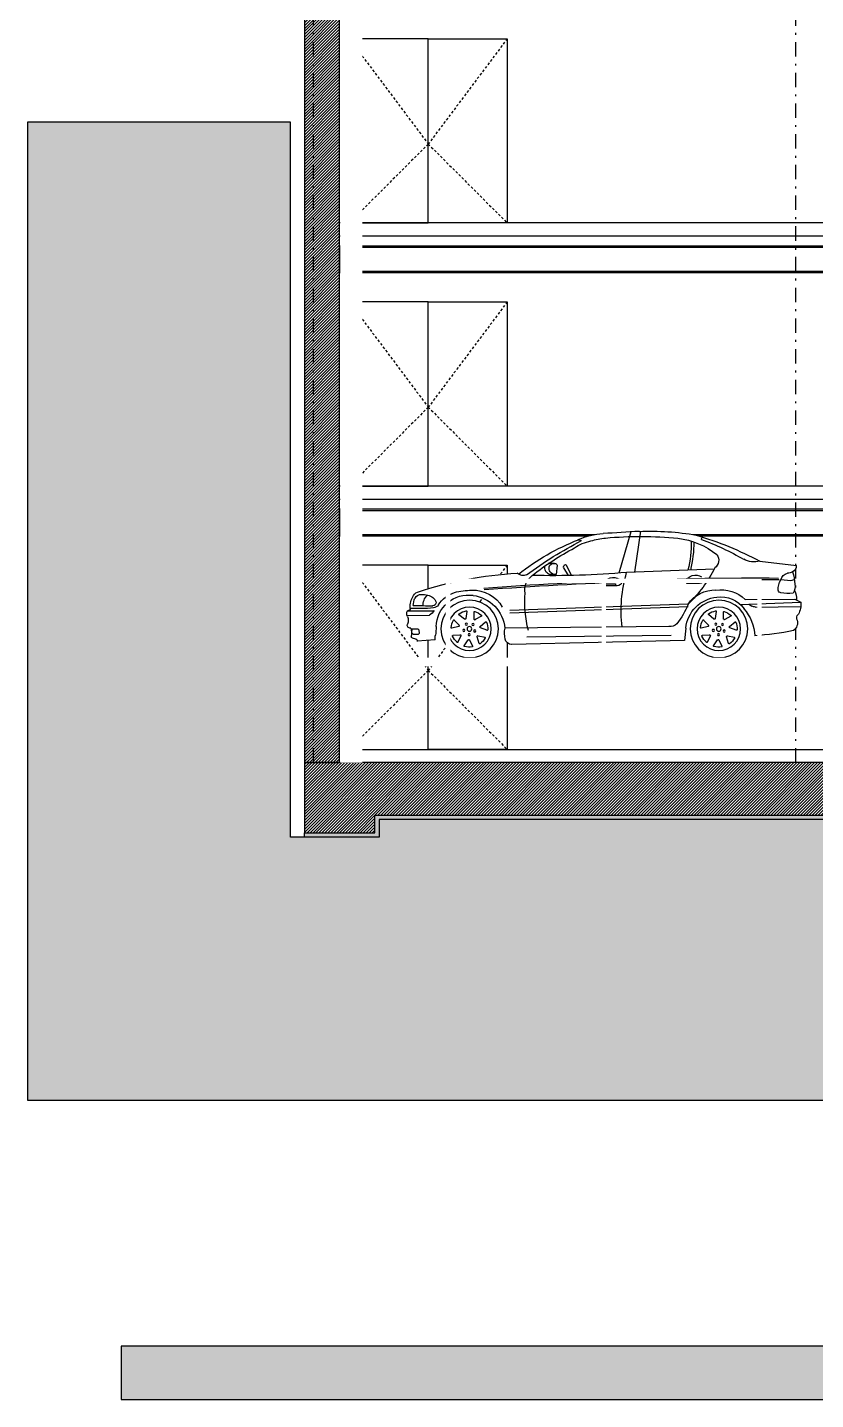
# Model space of a CAD drawing. Header units: millimetres. Extents: x -101 to 3415, y -52 to 1366.
# Drawn here: x 188.3 to 229.3, y 5.5 to 77 of the extents above; entities that cross this region are included whole.
import ezdxf

# ---------------------------------------------------------------- set-up
doc = ezdxf.new("R2010")
doc.units = ezdxf.units.MM
doc.set_wipeout_variables(frame=1)
doc.linetypes.add('DASHDOT2', pattern=[0.5, 0.25, -0.125, 0, -0.125])
doc.linetypes.add('HIDDEN', pattern=[0.375, 0.25, -0.125])
doc.layers.add('00_ARQ', color=8, linetype='Continuous')
pattern_1 = [(45, (-3488.39546, -6.62335), (-0.07699871, 0.07699871), [])]

# ---------------------------------------------------------------- blocks, each defined once
blk = doc.blocks.new('wwwwww3e')
at = {"ltscale": 2}
for points in [[(736.48, 139.393), (736.505, 139.394), (736.528, 139.397), (736.551, 139.402), (736.574, 139.408), (736.596, 139.416), (736.618, 139.426), (736.639, 139.438), (736.658, 139.451), (736.676, 139.466), (736.693, 139.48), (736.71, 139.499), (736.724, 139.518), (736.737, 139.537), (736.749, 139.558), (736.759, 139.579), (736.767, 139.602), (736.774, 139.625), (736.778, 139.648), (736.781, 139.671), (736.782, 139.694), (736.781, 139.717), (736.779, 139.741), (736.774, 139.765), (736.767, 139.788), (736.759, 139.809), (736.749, 139.832), (736.738, 139.851), (736.725, 139.871), (736.71, 139.891), (736.693, 139.909), (736.677, 139.924), (736.659, 139.938), (736.638, 139.952), (736.618, 139.963), (736.598, 139.973), (736.574, 139.981), (736.551, 139.988), (736.528, 139.992), (736.504, 139.995), (736.48, 139.996), (736.457, 139.995), (736.434, 139.993), (736.411, 139.988), (736.388, 139.981), (736.365, 139.973), (736.344, 139.963), (736.324, 139.952), (736.303, 139.938), (736.285, 139.924), (736.268, 139.908), (736.252, 139.891), (736.237, 139.872), (736.224, 139.853), (736.214, 139.835), (736.203, 139.811), (736.194, 139.789), (736.188, 139.767), (736.183, 139.742), (736.181, 139.72), (736.179, 139.696), (736.18, 139.675), (736.183, 139.65), (736.187, 139.627), (736.194, 139.602), (736.203, 139.577), (736.212, 139.558), (736.224, 139.536), (736.235, 139.52), (736.25, 139.501), (736.267, 139.482), (736.285, 139.466), (736.304, 139.451), (736.324, 139.438), (736.343, 139.427), (736.364, 139.417), (736.388, 139.408), (736.411, 139.402), (736.434, 139.397), (736.457, 139.394)], [(739.089, 139.385), (739.113, 139.386), (739.136, 139.389), (739.16, 139.394), (739.183, 139.4), (739.205, 139.408), (739.226, 139.418), (739.248, 139.43), (739.267, 139.443), (739.285, 139.458), (739.301, 139.472), (739.319, 139.491), (739.333, 139.509), (739.346, 139.529), (739.358, 139.55), (739.368, 139.571), (739.376, 139.594), (739.383, 139.617), (739.387, 139.64), (739.39, 139.662), (739.391, 139.686), (739.39, 139.709), (739.387, 139.733), (739.382, 139.757), (739.376, 139.78), (739.368, 139.801), (739.358, 139.824), (739.347, 139.843), (739.334, 139.863), (739.318, 139.883), (739.301, 139.901), (739.285, 139.916), (739.267, 139.93), (739.247, 139.944), (739.227, 139.955), (739.206, 139.964), (739.183, 139.973), (739.16, 139.98), (739.137, 139.984), (739.113, 139.987), (739.089, 139.988), (739.065, 139.987), (739.043, 139.984), (739.02, 139.98), (738.996, 139.973), (738.974, 139.965), (738.953, 139.955), (738.932, 139.944), (738.912, 139.93), (738.894, 139.916), (738.876, 139.9), (738.861, 139.883), (738.846, 139.864), (738.833, 139.845), (738.823, 139.827), (738.811, 139.802), (738.803, 139.78), (738.797, 139.759), (738.792, 139.734), (738.789, 139.712), (738.788, 139.688), (738.789, 139.667), (738.791, 139.642), (738.796, 139.618), (738.803, 139.594), (738.812, 139.569), (738.821, 139.55), (738.833, 139.528), (738.844, 139.512), (738.858, 139.493), (738.876, 139.474), (738.893, 139.458), (738.913, 139.443), (738.932, 139.429), (738.952, 139.419), (738.973, 139.409), (738.997, 139.4), (739.019, 139.394), (739.042, 139.389), (739.066, 139.386)]]:
    blk.add_wipeout(points, dxfattribs=at)
blk.add_wipeout([(735.626, 139.977), (735.672, 139.999), (735.671, 140.017), (735.672, 140.034), (735.674, 140.051), (735.679, 140.068), (735.685, 140.085), (735.692, 140.1), (735.692, 140.1), (735.693, 140.101), (735.692, 140.103), (735.69, 140.109), (735.687, 140.123), (735.686, 140.137), (735.687, 140.152), (735.69, 140.166), (735.691, 140.192), (735.694, 140.214), (735.699, 140.245), (735.706, 140.27), (735.714, 140.294), (735.704, 140.3), (735.695, 140.308), (735.688, 140.317), (735.682, 140.327), (735.677, 140.338), (735.675, 140.349), (735.674, 140.361), (735.865, 140.383), (736.055, 140.404), (736.123, 140.439), (736.172, 140.463), (736.199, 140.476), (736.249, 140.5), (736.296, 140.521), (736.366, 140.551), (736.418, 140.571), (736.482, 140.596), (736.548, 140.62), (736.565, 140.626), (736.631, 140.648), (736.654, 140.655), (736.721, 140.676), (736.792, 140.687), (736.863, 140.696), (736.975, 140.707), (737.035, 140.711), (737.139, 140.715), (737.182, 140.715), (737.232, 140.715), (737.273, 140.714), (737.305, 140.713), (737.319, 140.712), (737.337, 140.711), (737.342, 140.71), (737.352, 140.71), (737.364, 140.709), (737.406, 140.706), (737.667, 140.689), (737.732, 140.685), (737.772, 140.679), (737.809, 140.672), (737.849, 140.662), (737.885, 140.652), (737.918, 140.639), (737.955, 140.624), (738.011, 140.601), (738.057, 140.58), (738.109, 140.555), (738.169, 140.526), (738.218, 140.5), (738.278, 140.466), (738.342, 140.428), (738.389, 140.398), (738.438, 140.366), (738.478, 140.338), (738.53, 140.301), (738.581, 140.262), (738.587, 140.267), (738.593, 140.272), (738.682, 140.266), (738.756, 140.259), (738.832, 140.251), (738.886, 140.244), (738.934, 140.237), (739.026, 140.223), (739.108, 140.208), (739.182, 140.194), (739.269, 140.174), (739.341, 140.157), (739.428, 140.134), (739.498, 140.114), (739.589, 140.086), (739.615, 140.077), (739.64, 140.069), (739.647, 140.066), (739.658, 140.059), (739.668, 140.05), (739.676, 140.039), (739.682, 140.029), (739.687, 140.015), (739.692, 140.005), (739.697, 139.995), (739.701, 139.985), (739.708, 139.964), (739.71, 139.953), (739.712, 139.939), (739.713, 139.924), (739.712, 139.906), (739.711, 139.899), (739.709, 139.886), (739.718, 139.885), (739.726, 139.882), (739.734, 139.878), (739.741, 139.872), (739.745, 139.862), (739.747, 139.849), (739.747, 139.837), (739.744, 139.825), (739.735, 139.803), (739.732, 139.788), (739.731, 139.775), (739.732, 139.761), (739.735, 139.748), (739.74, 139.735), (739.742, 139.728), (739.742, 139.721), (739.74, 139.713), (739.737, 139.707), (739.732, 139.702), (739.726, 139.698), (739.72, 139.695), (739.713, 139.694), (739.705, 139.694), (739.701, 139.677), (739.699, 139.66), (739.698, 139.642), (739.699, 139.624), (739.702, 139.606), (739.698, 139.6), (739.692, 139.593), (739.686, 139.589), (739.679, 139.585), (739.671, 139.583), (739.662, 139.582), (739.656, 139.581), (739.649, 139.578), (739.643, 139.574), (739.639, 139.57), (739.636, 139.565), (739.635, 139.56), (739.636, 139.555), (739.449, 139.573), (739.449, 139.597), (739.442, 139.665), (739.438, 139.734), (739.435, 139.761), (739.429, 139.786), (739.416, 139.827), (739.403, 139.855), (739.387, 139.883), (739.372, 139.905), (739.356, 139.924), (739.339, 139.943), (739.321, 139.959), (739.301, 139.975), (739.281, 139.989), (739.254, 140.004), (739.23, 140.015), (739.207, 140.023), (739.184, 140.03), (739.158, 140.036), (739.132, 140.039), (739.107, 140.041), (739.081, 140.04), (739.055, 140.038), (739.028, 140.033), (739.001, 140.027), (738.976, 140.019), (738.951, 140.009), (738.925, 139.997), (738.905, 139.986), (738.882, 139.971), (738.858, 139.953), (738.838, 139.935), (738.811, 139.907), (738.801, 139.895), (738.785, 139.873), (738.769, 139.848), (738.756, 139.824), (738.746, 139.802), (738.737, 139.777), (738.73, 139.751), (738.724, 139.723), (738.72, 139.695), (738.723, 139.673), (738.724, 139.649), (738.724, 139.626), (738.722, 139.604), (738.719, 139.581), (738.715, 139.57), (738.711, 139.561), (738.706, 139.553), (738.698, 139.544), (738.69, 139.538), (738.681, 139.533), (738.671, 139.528), (738.66, 139.526), (738.649, 139.526), (736.843, 139.572), (736.828, 139.7), (736.825, 139.727), (736.819, 139.753), (736.812, 139.778), (736.804, 139.802), (736.793, 139.826), (736.781, 139.849), (736.766, 139.872), (736.751, 139.893), (736.734, 139.913), (736.717, 139.93), (736.705, 139.941), (736.681, 139.96), (736.657, 139.976), (736.645, 139.983), (736.63, 139.991), (736.605, 140.002), (736.581, 140.011), (736.555, 140.018), (736.529, 140.024), (736.481, 140.029), (736.457, 140.03), (736.434, 140.029), (736.411, 140.026), (736.389, 140.022), (736.367, 140.015), (736.345, 140.007), (736.326, 139.998), (736.304, 139.986), (736.285, 139.973), (736.267, 139.959), (736.259, 139.952), (736.237, 139.928), (736.218, 139.905), (736.2, 139.883), (736.186, 139.863), (736.171, 139.84), (736.158, 139.817), (736.145, 139.789), (736.134, 139.763), (736.125, 139.737), (736.117, 139.708), (736.111, 139.681), (736.107, 139.652), (736.105, 139.624), (736, 139.634), (735.882, 139.649), (735.809, 139.66), (735.702, 139.679), (735.69, 139.689), (735.682, 139.698), (735.675, 139.71), (735.668, 139.722), (735.664, 139.735), (735.661, 139.748), (735.66, 139.762), (735.66, 139.776), (735.663, 139.79), (735.667, 139.799), (735.669, 139.808), (735.669, 139.818), (735.667, 139.827), (735.664, 139.836), (735.658, 139.844), (735.652, 139.851), (735.643, 139.87), (735.635, 139.891), (735.63, 139.912), (735.627, 139.931), (735.626, 139.955)], dxfattribs=at)
for p, q in [((737.305, 140.713), (737.366, 140.286)), ((737.406, 140.706), (737.529, 140.276)), ((736.055, 140.404), (735.674, 140.361)), ((738.203, 140.375), (738.27, 140.372)), ((736.534, 140.32), (737.448, 140.283)), ((738.08, 140.356), (738.024, 140.249)), ((738.108, 140.33), (738.062, 140.248)), ((738.101, 140.356), (738.108, 140.341)), ((738.177, 140.355), (738.185, 140.257)), ((738.185, 140.257), (738.258, 140.259)), ((735.732, 140.205), (735.694, 140.214)), ((735.835, 140.212), (735.732, 140.205)), ((735.689, 140.007), (735.626, 139.977)), ((736.259, 139.952), (735.626, 139.977)), ((736.207, 140.003), (735.689, 140.007)), ((736.17, 139.955), (736.137, 139.935)), ((736.804, 139.953), (738.671, 139.881)), ((736.1, 139.925), (735.627, 139.931)), ((736.804, 139.925), (738.671, 139.853)), ((739.741, 139.872), (739.46, 139.876)), ((739.744, 139.825), (739.509, 139.829)), ((736.828, 139.7), (736.843, 139.572)), ((737.005, 139.717), (738.72, 139.695)), ((736.843, 139.572), (738.649, 139.526)), ((736.982, 139.626), (738.491, 139.603)), ((739.449, 139.573), (739.636, 139.555))]:
    blk.add_line(p, q)
for points in [[(736.82, 140.19), (736.704, 140.19), (736.704, 140.168), (736.82, 140.168)], [(737.681, 140.163), (737.565, 140.163), (737.565, 140.141), (737.681, 140.141)], [(736.434, 139.784), (736.434, 139.784)], [(739.043, 139.776), (739.043, 139.776)]]:
    blk.add_lwpolyline(points, close=True)
for points in [[(736.358, 139.829), (736.421, 139.792)], [(736.434, 139.798), (736.435, 139.873)], [(736.51, 139.876), (736.52, 139.804)], [(736.534, 139.797), (736.592, 139.844)], [(738.967, 139.821), (739.03, 139.784)], [(739.043, 139.79), (739.043, 139.865)], [(739.119, 139.868), (739.129, 139.795)], [(739.142, 139.789), (739.201, 139.835)], [(736.3, 139.681), (736.368, 139.707)], [(736.372, 139.721), (736.313, 139.768)], [(736.642, 139.787), (736.591, 139.733)], [(736.595, 139.719), (736.667, 139.702)], [(738.908, 139.673), (738.977, 139.699)], [(738.98, 139.713), (738.922, 139.76)], [(739.25, 139.778), (739.2, 139.725)], [(739.203, 139.711), (739.276, 139.694)], [(739.689, 139.686), (739.631, 139.687), (739.622, 139.676), (739.616, 139.638), (739.626, 139.628), (739.677, 139.628), (739.692, 139.645), (739.689, 139.686)], [(736.393, 139.624), (736.32, 139.608)], [(736.38, 139.543), (736.402, 139.613)], [(736.482, 139.58), (736.449, 139.513)], [(736.537, 139.519), (736.496, 139.58)], [(736.571, 139.622), (736.604, 139.555)], [(736.654, 139.628), (736.581, 139.634)], [(739.001, 139.616), (738.928, 139.6)], [(738.988, 139.535), (739.01, 139.605)], [(739.09, 139.572), (739.058, 139.505)], [(739.146, 139.511), (739.105, 139.572)], [(739.18, 139.614), (739.212, 139.547)], [(739.262, 139.62), (739.189, 139.626)]]:
    blk.add_lwpolyline(points)
for centre, radius in [((736.481, 139.695), 0.301), ((739.089, 139.687), 0.301), ((736.483, 139.695), 0.227), ((739.091, 139.687), 0.227), ((736.427, 139.673), 0.0109), ((736.445, 139.741), 0.0109), ((736.483, 139.695), 0.0249), ((736.515, 139.745), 0.0109), ((736.54, 139.679), 0.0109), ((739.036, 139.665), 0.0109), ((739.054, 139.733), 0.0109), ((739.091, 139.687), 0.0249), ((739.124, 139.737), 0.0109), ((739.149, 139.671), 0.0109), ((736.486, 139.635), 0.0109), ((739.094, 139.627), 0.0109)]:
    blk.add_circle(centre, radius)
for centre, radius, start, end in [((737.705, 137.311), 3.505, 106.3023, 118.0811), ((736.641, 140.633), 0.0263, 351.958, 58.0862), ((737.186, 137.986), 2.729, 87.2412, 99.796), ((737.292, 136.733), 3.927, 84.4641, 95.5359), ((739.021, 164.195), 23.544, 265.8497, 266.7735), ((737.655, 139.965), 0.724, 65.4932, 86.7735), ((737.599, 138.044), 2.748, 109.8261, 119.995), ((737.01, 139.837), 0.811, 96.8052, 128.5274), ((737.857, 140.584), 1.109, 178.937, 194.3087), ((737.883, 140.584), 1.109, 178.501, 194.365), ((737.596, 139.87), 0.775, 72.9341, 84.4641), ((737.733, 140.162), 0.458, 55.1059, 78.5308), ((737.995, 140.428), 0.199, 101.3544, 111.1403), ((736.001, 136.922), 4.162, 53.19, 62.4949), ((736.978, 138.212), 2.602, 51.9883, 67.9452), ((736.693, 138.078), 2.783, 51.2256, 62.1036), ((736.113, 140.642), 0.245, 256.3829, 297.2405), ((736.585, 140.413), 0.0989, 143.9855, 234.3218), ((738.199, 140.353), 0.022, 80.2881, 175.2544), ((738.212, 140.327), 0.0481, 12.9075, 100.2559), ((735.747, 140.359), 0.0727, 177.9426, 243.0274), ((736.082, 140.157), 0.393, 159.6553, 178.7589), ((735.77, 140.404), 0.124, 243.0274, 268.2965), ((735.742, 140.187), 0.0963, 14.9019, 75.145), ((735.992, 102.411), 37.818, 85.5236, 90.1989), ((737.827, 140.99), 1.457, 206.8054, 225.3735), ((736.727, 140.129), 0.127, 28.5781, 119.7151), ((736.02, 139.88), 1.485, 353.4466, 15.7497), ((738.239, 148.704), 8.458, 264.6382, 271.3362), ((737.588, 140.102), 0.127, 28.5781, 119.7151), ((738.09, 140.351), 0.0115, 25.6593, 152.6032), ((738.098, 140.336), 0.0115, 330.9255, 25.6593), ((738.19, 140.33), 0.073, 266.377, 322.8346), ((738.195, 140.324), 0.065, 324.4547, 12.9075), ((738.231, 140.328), 0.0739, 291.5228, 17.0752), ((738.3, 140.079), 0.217, 30.0233, 51.2256), ((738.531, 140.337), 0.0902, 246.1923, 313.5235), ((738.36, 136.257), 4.021, 71.5094, 86.6731), ((735.839, 140.018), 0.168, 150.8637, 186.4967), ((735.8, 140.138), 0.114, 165.7614, 216.0271), ((735.685, 140.115), 0.178, 355.7991, 32.8942), ((735.827, 140.116), 0.0429, 280.683, 305.6803), ((735.834, 140.104), 0.0292, 308.3676, 355.7991), ((735.986, 102.395), 37.818, 85.5236, 90.1989), ((736.46, 139.739), 0.366, 81.5429, 133.8308), ((736.527, 139.768), 0.334, 33.7618, 92.1168), ((736.698, 140.238), 0.0706, 215.345, 275.5561), ((737.558, 140.211), 0.0706, 215.345, 275.5561), ((738.341, 140.099), 0.172, 349.1502, 31.1154), ((739.055, 139.739), 0.354, 87.8578, 150.0801), ((739.035, 139.187), 0.906, 76.3516, 87.8578), ((735.861, 139.958), 0.236, 175.4475, 207.1767), ((735.761, 140.426), 0.359, 261.4677, 281.8342), ((736.101, 139.994), 0.069, 269.2903, 301.8064), ((736.459, 139.736), 0.294, 81.4118, 144.4188), ((736.47, 139.669), 0.359, 5.0006, 84.6631), ((737.625, 140.285), 0.886, 202.0308, 217.4127), ((737.278, 139.977), 1.235, 345.7743, 4.1694), ((739.103, 139.655), 0.385, 97.1848, 174.1178), ((739.1, 139.701), 0.34, 1.4351, 97.6392), ((739.055, 140.038), 8.167688747562354e-17, 277.125, 83.4222), ((739.144, 139.76), 0.325, 32.8699, 71.2688), ((739.475, 139.974), 0.069, 212.8699, 264.7149), ((739.547, 139.926), 0.114, 99.7264, 159.8386), ((739.478, 139.965), 0.0388, 179.645, 268.1203), ((739.619, 139.502), 0.545, 92.4947, 99.7264), ((739.43, 139.931), 0.148, 356.9643, 46.6965), ((739.599, 139.976), 0.0695, 25.9289, 92.8108), ((739.61, 139.996), 0.0785, 13.5818, 71.8837), ((739.509, 139.932), 0.17, 358.7688, 25.9289), ((739.531, 139.921), 0.182, 348.9997, 31.0805), ((735.62, 139.814), 0.0485, 330.4398, 49.8258), ((736.572, 139.599), 0.467, 138.7275, 176.879), ((736.36, 139.834), 0.00539, 118.5949, 247.8872), ((736.482, 139.696), 0.189, 106.554, 131.104), ((736.425, 139.801), 0.0095, 233.9826, 345.6552), ((736.429, 139.872), 0.00539, 353.3738, 122.6661), ((736.515, 139.878), 0.00539, 67.1663, 196.4587), ((736.483, 139.697), 0.189, 55.1254, 79.6754), ((736.53, 139.806), 0.0095, 182.5541, 294.2266), ((736.588, 139.847), 0.00539, 301.9452, 71.2376), ((738.969, 139.826), 0.00539, 118.5949, 247.8872), ((739.09, 139.688), 0.189, 106.554, 131.104), ((739.038, 139.864), 0.00539, 353.3738, 122.6661), ((739.123, 139.87), 0.00505, 57.3247, 206.3003), ((739.092, 139.689), 0.189, 55.1254, 79.6754), ((739.138, 139.798), 0.0095, 182.5541, 294.2266), ((739.197, 139.839), 0.00539, 301.9452, 71.2376), ((739.598, 139.97), 0.167, 213.955, 237.5521), ((739.636, 141.715), 1.818, 264.7149, 272.38), ((739.629, 135.517), 4.412, 89.3504, 92.0126), ((739.704, 139.832), 0.0544, 47.8208, 84.7445), ((739.83, 139.775), 0.0985, 156.3322, 203.6678), ((739.681, 139.845), 0.0665, 332.5732, 24.6485), ((735.768, 139.765), 0.109, 166.6982, 232.2113), ((736.377, 143.162), 3.548, 259.025, 265.5953), ((736.481, 139.695), 0.189, 157.9826, 182.5326), ((736.297, 139.686), 0.00539, 170.0235, 299.3158), ((736.31, 139.764), 0.00539, 44.8024, 174.0947), ((736.364, 139.716), 0.0095, 285.4112, 37.0837), ((736.599, 139.727), 0.0095, 131.1255, 242.798), ((736.646, 139.783), 0.00539, 15.7378, 145.0301), ((736.485, 139.695), 0.189, 3.6969, 28.2469), ((736.668, 139.707), 0.00539, 250.5167, 19.809), ((736.993, 139.815), 0.0986, 223.2332, 276.8921), ((736.921, 139.747), 3.267075499024942e-16, 254.8255, 0), ((738.412, 139.641), 0.312, 348.9762, 9.9392), ((739.089, 139.687), 0.189, 157.9826, 182.5326), ((738.906, 139.677), 0.00539, 170.0235, 299.3158), ((738.919, 139.755), 0.00539, 44.8024, 174.0947), ((738.973, 139.707), 0.0095, 285.4112, 37.0837), ((739.034, 139.792), 0.0095, 233.9826, 345.6552), ((739.208, 139.719), 0.0095, 131.1255, 242.798), ((739.255, 139.775), 0.00539, 15.7378, 145.0301), ((739.093, 139.687), 0.189, 3.6969, 28.2469), ((739.277, 139.699), 0.00539, 250.5167, 19.809), ((740.271, 139.73), 0.832, 181.4351, 187.6002), ((739.875, 139.643), 0.177, 163.3679, 191.9852), ((739.71, 139.728), 0.0342, 261.9466, 322.3533), ((739.712, 139.723), 0.0298, 326.7972, 23.6678), ((736.322, 139.603), 0.00539, 96.2309, 225.5233), ((736.481, 139.693), 0.189, 209.4111, 233.9611), ((736.374, 139.544), 0.00539, 221.452, 350.7444), ((736.392, 139.615), 0.0095, 336.8398, 88.5123), ((736.454, 139.511), 0.00539, 147.6595, 276.9518), ((736.483, 139.693), 0.189, 260.8397, 285.3897), ((736.489, 139.574), 0.0095, 28.2684, 139.9409), ((736.533, 139.516), 0.00539, 272.8806, 42.1729), ((736.581, 139.624), 0.0095, 79.6969, 191.3695), ((736.608, 139.558), 0.00539, 199.0881, 328.3804), ((736.485, 139.694), 0.189, 312.2683, 336.8183), ((736.654, 139.622), 0.00539, 324.3092, 93.6015), ((738.651, 139.595), 0.069, 268.5243, 348.9762), ((738.93, 139.595), 0.00539, 96.2309, 225.5233), ((739.09, 139.685), 0.189, 209.4111, 233.9611), ((738.983, 139.536), 0.00539, 221.452, 350.7444), ((739.001, 139.607), 0.0095, 336.8398, 88.5123), ((739.063, 139.503), 0.00539, 147.6595, 276.9518), ((739.097, 139.566), 0.0095, 28.2684, 139.9409), ((739.142, 139.508), 0.00539, 272.8806, 42.1729), ((739.189, 139.616), 0.0095, 79.6969, 191.3695), ((739.217, 139.55), 0.00539, 199.0881, 328.3804), ((739.093, 139.686), 0.189, 312.2683, 336.8183), ((739.263, 139.614), 0.00539, 324.3092, 93.6015), ((739.165, 139.582), 0.285, 358.1292, 7.6002), ((739.651, 139.56), 0.0158, 119.7203, 199.1367), ((739.663, 139.552), 0.03, 91.1377, 133.5896), ((739.662, 139.626), 0.0444, 271.1377, 333.7622), ((739.092, 139.685), 0.189, 260.8397, 285.3897)]:
    blk.add_arc(centre, radius, start, end)

msp = doc.modelspace()

# ---------------------------------------------------------------- hatches: boundary and pattern name
at = {"layer": '00_ARQ'}
h = msp.add_hatch(dxfattribs=at)
h.set_pattern_fill('LINE', color=9, scale=0.034297, angle=45, style=0)
h.set_pattern_definition(pattern_1)
h.paths.add_polyline_path([(204.544, 38.695), (204.544, 80.4), (202.715, 80.4), (202.715, 38.695)])
h = msp.add_hatch(dxfattribs=at)
h.set_pattern_fill('EARTH', color=9, scale=0.457292, angle=45, style=0)
h.set_pattern_definition([(45, (-3488.3955, -6.6233), (3e-16, 4.1065979), [2.903803, -2.903803]), (45, (-3489.1654, -5.8534), (3e-16, 4.1065979), [2.903803, -2.903803]), (45, (-3489.9354, -5.0834), (3e-16, 4.1065979), [2.903803, -2.903803]), (135, (-3489.9354, -4.57), (-4.1065979, 3e-16), [2.903803, -2.903803]), (135, (-3489.1654, -3.8), (-4.1065979, 3e-16), [2.903803, -2.903803]), (135, (-3488.3955, -3.03), (-4.1065979, 3e-16), [2.903803, -2.903803])])
h.paths.add_polyline_path([(201.99, 72.077), (188.272, 72.077), (188.272, 21.089), (391.208, 21.089), (391.208, 72.077), (342.392, 72.077), (342.392, 34.808), (338.505, 34.808), (338.505, 35.723), (206.602, 35.723), (206.602, 34.808), (201.99, 34.808)])
h = msp.add_hatch(dxfattribs=at)
h.set_pattern_fill('LINE', color=9, scale=0.034297, angle=45, style=0)
h.set_pattern_definition(pattern_1)
h.paths.add_polyline_path([(342.392, 35.037), (342.392, 38.695), (202.715, 38.695), (202.715, 35.036), (206.374, 35.036), (206.374, 35.951), (338.733, 35.951), (338.733, 35.037)])
at = {"layer": '00_ARQ', "ltscale": 3}
h = msp.add_hatch(dxfattribs=at)
h.set_pattern_fill('ANSI38', color=9, scale=0.045729, style=0)
h.set_pattern_definition([(45, (-3488.39546, -6.62335), (-0.102664947, 0.102664947), []), (135, (-3488.39546, -6.62335), (-0.3079948405, 0.102664947), [0.3629754, -0.21778524])])
h.paths.add_polyline_path([(206.602, 35.723), (206.602, 34.808), (202.715, 34.808), (202.715, 35.036), (206.374, 35.036), (206.374, 35.951), (338.733, 35.951), (338.733, 35.037), (342.392, 35.037), (342.392, 34.808), (338.505, 34.808), (338.505, 35.723)])
at = {"layer": '00_ARQ'}
msp.add_hatch(color=1, dxfattribs=at).paths.add_polyline_path([(193.148, 8.273), (193.148, 5.493), (288.747, 5.493), (288.747, 8.273)])

# ---------------------------------------------------------------- linework, layer by layer
at = {"layer": '00_ARQ', "color": 9, "linetype": 'DASHDOT2', "ltscale": 3}
for p, q in [((203.178, 38.695), (203.178, 195.766)), ((228.314, 38.695), (228.314, 195.766))]:
    msp.add_line(p, q, dxfattribs=at)
at = {"layer": '00_ARQ', "color": 9, "ltscale": 2}
for p, q in [((232.026, 66.817), (204.544, 66.817)), ((232.026, 66.131), (204.544, 66.131)), ((232.026, 53.098), (204.544, 53.098)), ((232.026, 52.412), (204.544, 52.412))]:
    msp.add_line(p, q, dxfattribs=at)
at = {"layer": '00_ARQ', "color": 9}
for points in [[(204.544, 38.695), (204.544, 80.4), (202.715, 80.4), (202.715, 38.695)], [(209.163, 76.42), (205.047, 76.42), (205.047, 66.817), (209.163, 66.817)], [(209.163, 76.42), (213.279, 76.42), (213.279, 66.817), (209.163, 66.817)], [(209.163, 62.701), (205.047, 62.701), (205.047, 53.098), (209.163, 53.098)], [(209.163, 62.701), (213.279, 62.701), (213.279, 53.098), (209.163, 53.098)], [(209.163, 48.984), (205.047, 48.984), (205.047, 39.381), (209.163, 39.381)], [(209.163, 48.984), (213.279, 48.984), (213.279, 39.381), (209.163, 39.381)], [(206.602, 35.723), (206.602, 34.808), (202.715, 34.808), (202.715, 35.036), (206.374, 35.036), (206.374, 35.951), (338.733, 35.951), (338.733, 35.037), (342.392, 35.037), (342.392, 34.808), (338.505, 34.808), (338.505, 35.723)]]:
    msp.add_lwpolyline(points, close=True, dxfattribs=at)
at = {"layer": '00_ARQ', "color": 9, "linetype": 'HIDDEN', "ltscale": 0.5}
for points in [[(205.047, 76.42), (209.163, 70.932), (205.047, 66.817)], [(213.279, 76.42), (209.163, 70.932), (213.279, 66.817)], [(205.047, 62.701), (209.163, 57.214), (205.047, 53.098)], [(213.279, 62.701), (209.163, 57.214), (213.279, 53.098)], [(205.047, 48.984), (209.163, 43.497), (205.047, 39.381)], [(213.279, 48.984), (209.163, 43.497), (213.279, 39.381)]]:
    msp.add_lwpolyline(points, dxfattribs=at)
at = {"layer": '00_ARQ', "color": 9, "ltscale": 2}
for points in [[(201.99, 72.077), (188.272, 72.077), (188.272, 21.089), (391.208, 21.089), (391.208, 72.077), (342.392, 72.077), (342.392, 34.808), (338.505, 34.808), (338.505, 35.723), (206.602, 35.723), (206.602, 34.808), (201.99, 34.808)], [(232.026, 65.614), (204.544, 65.614), (204.544, 64.229), (232.026, 64.229)], [(204.544, 65.554), (232.026, 65.554), (232.026, 64.288), (204.544, 64.288)], [(232.026, 51.896), (204.544, 51.896), (204.544, 50.511), (232.026, 50.511)], [(204.544, 51.836), (232.026, 51.836), (232.026, 50.571), (204.544, 50.571)]]:
    msp.add_lwpolyline(points, close=True, dxfattribs=at)
at = {"layer": '00_ARQ', "color": 9}
for points in [[(204.588, 39.381), (251.006, 39.381), (251.006, 38.695)], [(342.392, 35.037), (342.392, 38.695), (202.715, 38.695), (202.715, 35.036), (206.374, 35.036), (206.374, 35.951), (338.733, 35.951), (338.733, 35.037), (342.392, 35.037)]]:
    msp.add_lwpolyline(points, dxfattribs=at)
at = {"layer": '00_ARQ', "color": 1}
msp.add_lwpolyline([(193.148, 5.493), (288.747, 5.493), (288.747, 8.273), (193.148, 8.273)], close=True, dxfattribs=at)

# ---------------------------------------------------------------- next in the draw order: block references
at = {"layer": '00_ARQ', "color": 9, "xscale": -4.982850547485023, "yscale": 4.982850547485238, "zscale": 4.982850547485223, "rotation": 359.821764205715}
msp.add_blockref('wwwwww3e', (3891.907, -661.831), dxfattribs=at)

# ---------------------------------------------------------------- next in the draw order: wipeouts: each hides what was drawn before it
at = {"color": 9}
msp.add_wipeout([(204.588, 78.726), (205.732, 78.726), (205.732, 38.695), (204.588, 38.695)], dxfattribs=at).dxf.layer = '00_ARQ'

# ---------------------------------------------------------------- next in the draw order: wipeouts: each hides what was drawn before it
msp.add_wipeout([(232.026, 44.158), (204.588, 44.158), (204.588, 43.701), (232.026, 43.701)], dxfattribs=at).dxf.layer = '00_ARQ'

# ---------------------------------------------------------------- next in the draw order: wipeouts: each hides what was drawn before it
msp.add_wipeout([(226.538, 44.158), (226.538, 48.274), (210.076, 48.274), (210.076, 44.158), (210.305, 44.158), (210.305, 48.045), (226.31, 48.045), (226.31, 44.158)], dxfattribs=at).dxf.layer = '00_ARQ'

# ---------------------------------------------------------------- next in the draw order: wipeouts: each hides what was drawn before it
msp.add_wipeout([(218.193, 48.045), (218.193, 44.158), (218.422, 44.158), (218.422, 48.045)], dxfattribs=at).dxf.layer = '00_ARQ'

doc.saveas('drawing.dxf')
